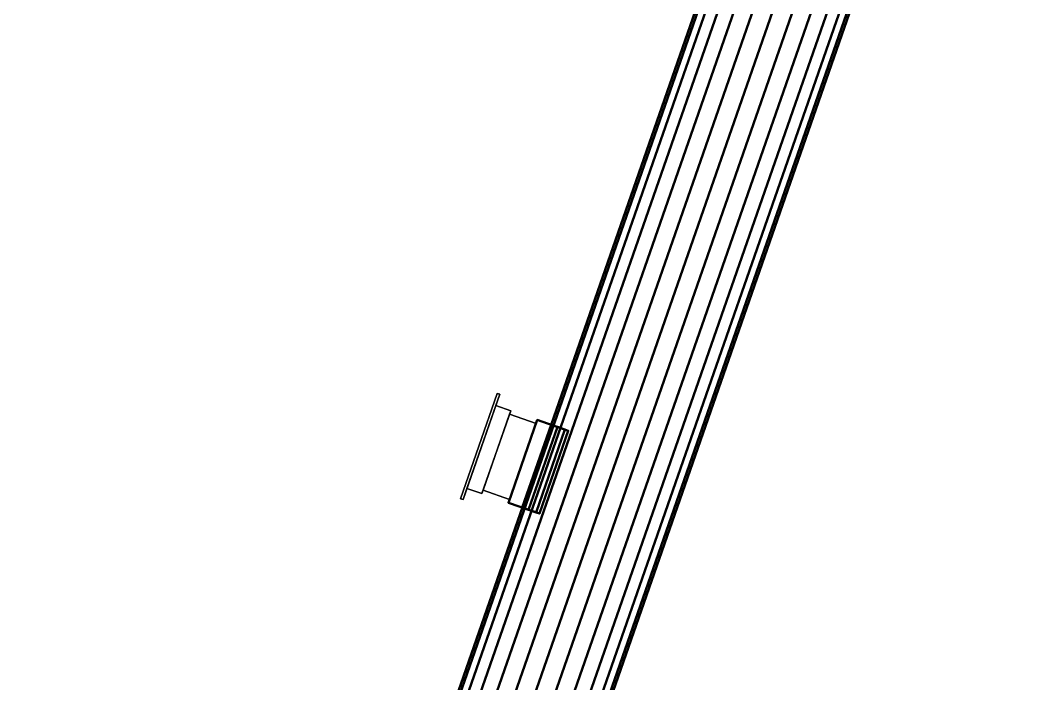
# Model space of a CAD drawing. Header units: inches. Extents: x -1654 to 1344, y -1538 to 36.
# Drawn here: x -867.6 to -797.9, y -1232.8 to -1187.5 of the extents above; entities that cross this region are included whole.
import ezdxf

# ---------------------------------------------------------------- set-up
doc = ezdxf.new("R2010")
doc.units = ezdxf.units.IN
doc.header["$MEASUREMENT"] = 0
doc.linetypes.add('Center', pattern=[1.25, 0.25, -0.1875, 0.625, -0.1875])
for name, color, linetype, lineweight in [('M-HVAC-CDFF', 3, 'Continuous', 30), ('M-HVAC-CDFF-SA', 3, 'Continuous', 30), ('M-HVAC-DUCT', 1, 'Center', 30), ('M-HVAC-DUCT-SA', 1, 'Continuous', 50)]:
    doc.layers.add(name, color=color, linetype=linetype, lineweight=lineweight)

# ---------------------------------------------------------------- blocks, each defined once
blk = doc.blocks.new('Supply Diffuser - Sidewall - 6 x 6-914081-_3D_')
at = {"layer": 'M-HVAC-CDFF'}
mesh = blk.add_polyface(dxfattribs=at)
corners = [(-2.75, 3, 2.75), (2.75, 3, 2.75), (2.75, 3, -2.75), (-2.75, 3, -2.75)]
mesh.append_faces([[corners[k] for k in face] for face in [(1, 2, 3, 0)]])
mesh = blk.add_polyface(dxfattribs=at)
corners = [(-2.75, 3, 2.75), (-2.75, 3, -2.75), (-2.75, 1.078125, -2.75), (-2.75, 1.078125, 2.75)]
mesh.append_faces([[corners[k] for k in face] for face in [(2, 3, 0, 1)]])
mesh = blk.add_polyface(dxfattribs=at)
corners = [(-2.75, 3, -2.75), (2.75, 3, -2.75), (2.75, 1.078125, -2.75), (-2.75, 1.078125, -2.75)]
mesh.append_faces([[corners[k] for k in face] for face in [(1, 2, 3, 0)]])
mesh = blk.add_polyface(dxfattribs=at)
corners = [(2.75, 3, 2.75), (-2.75, 3, 2.75), (-2.75, 1.078125, 2.75), (2.75, 1.078125, 2.75)]
mesh.append_faces([[corners[k] for k in face] for face in [(1, 2, 3, 0)]])
mesh = blk.add_polyface(dxfattribs=at)
corners = [(2.75, 3, -2.75), (2.75, 3, 2.75), (2.75, 1.078125, 2.75), (2.75, 1.078125, -2.75)]
mesh.append_faces([[corners[k] for k in face] for face in [(2, 3, 0, 1)]])
mesh = blk.add_polyface(dxfattribs=at)
corners = [(-3, 1.078125, 3), (3, 1.078125, 3), (3, 1.078125, -3), (-3, 1.078125, -3), (-2.75, 1.078125, 2.75), (-2.75, 1.078125, -2.75), (2.75, 1.078125, -2.75), (2.75, 1.078125, 2.75)]
mesh.append_faces([[corners[k] for k in face] for face in [(3, 5, 6, 2), (2, 6, 7, 1)]], dxfattribs={"vtx0": -1, "vtx2": -1})
mesh.append_faces([[corners[k] for k in face] for face in [(4, 5, 3, 0), (7, 4, 0, 1)]], dxfattribs={"vtx1": -1, "vtx3": -1})
mesh = blk.add_polyface(dxfattribs=at)
corners = [(-3, 1.078125, 3), (-3, 1.078125, -3), (-3, 0, -3), (-3, 0, 3)]
mesh.append_faces([[corners[k] for k in face] for face in [(2, 3, 0, 1)]])
mesh = blk.add_polyface(dxfattribs=at)
corners = [(-3, 1.078125, -3), (3, 1.078125, -3), (3, 0, -3), (-3, 0, -3)]
mesh.append_faces([[corners[k] for k in face] for face in [(2, 3, 0, 1)]])
mesh = blk.add_polyface(dxfattribs=at)
corners = [(3, 1.078125, 3), (-3, 1.078125, 3), (-3, 0, 3), (3, 0, 3)]
mesh.append_faces([[corners[k] for k in face] for face in [(2, 3, 0, 1)]])
mesh = blk.add_polyface(dxfattribs=at)
corners = [(3, 1.078125, -3), (3, 1.078125, 3), (3, 0, 3), (3, 0, -3)]
mesh.append_faces([[corners[k] for k in face] for face in [(2, 3, 0, 1)]])
mesh = blk.add_polyface(dxfattribs=at)
corners = [(3.8125, 0, 3.8125), (3.8125, 0, -3.8125), (-3.8125, 0, -3.8125), (-3.8125, 0, 3.8125), (-3, 0, 3), (-3, 0, -3), (3, 0, -3), (3, 0, 3)]
mesh.append_faces([[corners[k] for k in face] for face in [(3, 4, 5, 2), (2, 5, 6, 1)]], dxfattribs={"vtx0": -1, "vtx2": -1})
mesh.append_faces([[corners[k] for k in face] for face in [(7, 4, 3, 0), (6, 7, 0, 1)]], dxfattribs={"vtx1": -1, "vtx3": -1})
mesh = blk.add_polyface(dxfattribs=at)
corners = [(-3.8125, -0.1875, 3.8125), (3.8125, -0.1875, 3.8125), (3.8125, 0, 3.8125), (-3.8125, 0, 3.8125)]
mesh.append_faces([[corners[k] for k in face] for face in [(0, 1, 2, 3)]])
mesh = blk.add_polyface(dxfattribs=at)
corners = [(-3.8125, -0.1875, -3.8125), (-3.8125, -0.1875, 3.8125), (-3.8125, 0, 3.8125), (-3.8125, 0, -3.8125)]
mesh.append_faces([[corners[k] for k in face] for face in [(0, 1, 2, 3)]])
mesh = blk.add_polyface(dxfattribs=at)
corners = [(3.8125, -0.1875, -3.8125), (-3.8125, -0.1875, -3.8125), (-3.8125, 0, -3.8125), (3.8125, 0, -3.8125)]
mesh.append_faces([[corners[k] for k in face] for face in [(0, 1, 2, 3)]])
mesh = blk.add_polyface(dxfattribs=at)
corners = [(3.8125, -0.1875, 3.8125), (-3.8125, -0.1875, 3.8125), (-3.8125, -0.1875, -3.8125), (3.8125, -0.1875, -3.8125)]
mesh.append_faces([[corners[k] for k in face] for face in [(2, 3, 0, 1)]])
mesh = blk.add_polyface(dxfattribs=at)
corners = [(3.8125, -0.1875, 3.8125), (3.8125, -0.1875, -3.8125), (3.8125, 0, -3.8125), (3.8125, 0, 3.8125)]
mesh.append_faces([[corners[k] for k in face] for face in [(0, 1, 2, 3)]])
blk = doc.blocks.new('Rectangular Takeoff - Standard-943115-_3D_')
at = {"layer": 'M-HVAC-DUCT', "color": 8, "linetype": 'Continuous', "lineweight": 50}
mesh = blk.add_polyface(dxfattribs=at)
corners = [(-1.24, -3, 3), (-1.24, 3, 3), (-1.24, 3, -3), (-1.24, -3, -3)]
mesh.append_faces([[corners[k] for k in face] for face in [(2, 3, 0, 1)]], dxfattribs={"color": 8})
mesh = blk.add_polyface(dxfattribs=at)
corners = [(-1.24, 3, -3), (1, 3, -3), (1, -3, -3), (-1.24, -3, -3)]
mesh.append_faces([[corners[k] for k in face] for face in [(3, 0, 1, 2)]], dxfattribs={"color": 8})
mesh = blk.add_polyface(dxfattribs=at)
corners = [(-1.24, 3, 3), (1, 3, 3), (1, 3, -3), (-1.24, 3, -3)]
mesh.append_faces([[corners[k] for k in face] for face in [(2, 3, 0, 1)]], dxfattribs={"color": 8})
mesh = blk.add_polyface(dxfattribs=at)
corners = [(1, -3, 3), (1, 3, 3), (-1.24, 3, 3), (-1.24, -3, 3)]
mesh.append_faces([[corners[k] for k in face] for face in [(1, 2, 3, 0)]], dxfattribs={"color": 8})
mesh = blk.add_polyface(dxfattribs=at)
corners = [(1, -3, 3), (1, -3, -3), (1, 3, -3), (1, 3, 3)]
mesh.append_faces([[corners[k] for k in face] for face in [(3, 0, 1, 2)]], dxfattribs={"color": 8})
mesh = blk.add_polyface(dxfattribs=at)
corners = [(-1.24, -3, -3), (1, -3, -3), (1, -3, 3), (-1.24, -3, 3)]
mesh.append_faces([[corners[k] for k in face] for face in [(3, 0, 1, 2)]], dxfattribs={"color": 8})

msp = doc.modelspace()

# ---------------------------------------------------------------- linework, layer by layer
at = {"layer": 'M-HVAC-DUCT', "color": 5}
msp.add_line((-802.591, -1147.997, 1332), (-862.847, -1320.934, 1332), dxfattribs=at)
msp.add_line((-802.591, -1147.997, 1332), (-862.847, -1320.934, 1332), dxfattribs=at)

# ---------------------------------------------------------------- block references
at = {"layer": 'M-HVAC-CDFF-SA', "rotation": 250.7901312840829}
msp.add_blockref('Supply Diffuser - Sidewall - 6 x 6-914081-_3D_', (-836.041, -1216.644, 1332), dxfattribs=at)
at = {"layer": 'M-HVAC-DUCT-SA', "color": 8, "extrusion": (0, 0, -1), "rotation": 19.20986871591731}
msp.add_blockref('Rectangular Takeoff - Standard-943115-_3D_', (832.263, -1217.96, -1332), dxfattribs=at)

# ---------------------------------------------------------------- meshes
at = {"layer": 'M-HVAC-DUCT-SA', "color": 8}
mesh = msp.add_polyface(dxfattribs=at)
corners = [(-802.591, -1147.997, 1337), (-803.813, -1147.571, 1336.83), (-804.952, -1147.174, 1336.33), (-805.93, -1146.833, 1335.536), (-806.68, -1146.572, 1334.5), (-807.152, -1146.408, 1333.294), (-807.313, -1146.352, 1332), (-867.569, -1319.289, 1332), (-867.408, -1319.345, 1333.294), (-866.936, -1319.509, 1334.5), (-866.186, -1319.77, 1335.536), (-865.208, -1320.111, 1336.33), (-864.069, -1320.508, 1336.83), (-862.847, -1320.934, 1337)]
mesh.append_faces([[corners[k] for k in face] for face in [(8, 9, 4, 5), (3, 4, 9, 10), (11, 12, 1, 2), (2, 3, 10, 11)]], dxfattribs={"vtx1": -1, "vtx3": -1, "color": 8})
mesh.append_faces([[corners[k] for k in face] for face in [(6, 7, 8, 5)]], dxfattribs={"vtx2": -1, "color": 8})
mesh.append_faces([[corners[k] for k in face] for face in [(12, 13, 0, 1)]], dxfattribs={"vtx3": -1, "color": 8})
mesh = msp.add_polyface(dxfattribs=at)
corners = [(-807.313, -1146.352, 1332), (-807.152, -1146.408, 1330.706), (-806.68, -1146.572, 1329.5), (-805.93, -1146.833, 1328.464), (-804.952, -1147.174, 1327.67), (-803.813, -1147.571, 1327.17), (-802.591, -1147.997, 1327), (-862.847, -1320.934, 1327), (-864.069, -1320.508, 1327.17), (-865.208, -1320.111, 1327.67), (-866.186, -1319.77, 1328.464), (-866.936, -1319.509, 1329.5), (-867.408, -1319.345, 1330.706), (-867.569, -1319.289, 1332)]
mesh.append_faces([[corners[k] for k in face] for face in [(7, 8, 5, 6)]], dxfattribs={"vtx1": -1, "color": 8})
mesh.append_faces([[corners[k] for k in face] for face in [(8, 9, 4, 5), (3, 4, 9, 10), (11, 12, 1, 2), (2, 3, 10, 11)]], dxfattribs={"vtx1": -1, "vtx3": -1, "color": 8})
mesh.append_faces([[corners[k] for k in face] for face in [(12, 13, 0, 1)]], dxfattribs={"vtx3": -1, "color": 8})
mesh = msp.add_polyface(dxfattribs=at)
corners = [(-797.869, -1149.642, 1332), (-798.03, -1149.586, 1333.294), (-798.502, -1149.421, 1334.5), (-799.252, -1149.16, 1335.536), (-800.23, -1148.819, 1336.33), (-801.369, -1148.422, 1336.83), (-802.591, -1147.997, 1337), (-862.847, -1320.934, 1337), (-861.625, -1321.359, 1336.83), (-860.487, -1321.756, 1336.33), (-859.509, -1322.097, 1335.536), (-858.758, -1322.358, 1334.5), (-858.287, -1322.523, 1333.294), (-858.126, -1322.579, 1332)]
mesh.append_faces([[corners[k] for k in face] for face in [(7, 8, 5, 6)]], dxfattribs={"vtx1": -1, "color": 8})
mesh.append_faces([[corners[k] for k in face] for face in [(8, 9, 4, 5), (3, 4, 9, 10), (11, 12, 1, 2), (2, 3, 10, 11)]], dxfattribs={"vtx1": -1, "vtx3": -1, "color": 8})
mesh.append_faces([[corners[k] for k in face] for face in [(12, 13, 0, 1)]], dxfattribs={"vtx3": -1, "color": 8})
mesh = msp.add_polyface(dxfattribs=at)
corners = [(-802.591, -1147.997, 1327), (-801.369, -1148.422, 1327.17), (-800.23, -1148.819, 1327.67), (-799.252, -1149.16, 1328.464), (-798.502, -1149.421, 1329.5), (-798.03, -1149.586, 1330.706), (-797.869, -1149.642, 1332), (-858.126, -1322.579, 1332), (-858.287, -1322.523, 1330.706), (-858.758, -1322.358, 1329.5), (-859.509, -1322.097, 1328.464), (-860.487, -1321.756, 1327.67), (-861.625, -1321.359, 1327.17), (-862.847, -1320.934, 1327)]
mesh.append_faces([[corners[k] for k in face] for face in [(7, 8, 5, 6)]], dxfattribs={"vtx1": -1, "color": 8})
mesh.append_faces([[corners[k] for k in face] for face in [(8, 9, 4, 5), (3, 4, 9, 10), (11, 12, 1, 2), (2, 3, 10, 11)]], dxfattribs={"vtx1": -1, "vtx3": -1, "color": 8})
mesh.append_faces([[corners[k] for k in face] for face in [(12, 13, 0, 1)]], dxfattribs={"vtx3": -1, "color": 8})
mesh = msp.add_polyface(dxfattribs=at)
corners = [(-831.276, -1215.127, 1332), (-833.25, -1220.793, 1332), (-833.142, -1220.831, 1333.064), (-832.822, -1220.942, 1334.08), (-832.306, -1221.122, 1335), (-830.332, -1215.456, 1335), (-830.848, -1215.277, 1334.08), (-831.168, -1215.165, 1333.064)]
mesh.append_faces([[corners[k] for k in face] for face in [(6, 7, 2, 3)]], dxfattribs={"vtx1": -1, "vtx3": -1, "color": 8})
mesh.append_faces([[corners[k] for k in face] for face in [(0, 1, 2, 7)]], dxfattribs={"vtx2": -1, "color": 8})
mesh.append_faces([[corners[k] for k in face] for face in [(3, 4, 5, 6)]], dxfattribs={"vtx3": -1, "color": 8})
mesh = msp.add_polyface(dxfattribs=at)
corners = [(-833.25, -1220.793, 1332), (-831.276, -1215.127, 1332), (-831.168, -1215.165, 1330.936), (-830.848, -1215.277, 1329.92), (-830.332, -1215.456, 1329), (-832.306, -1221.122, 1329), (-832.822, -1220.942, 1329.92), (-833.142, -1220.831, 1330.936)]
mesh.append_faces([[corners[k] for k in face] for face in [(5, 6, 3, 4)]], dxfattribs={"vtx1": -1, "color": 8})
mesh.append_faces([[corners[k] for k in face] for face in [(2, 3, 6, 7)]], dxfattribs={"vtx1": -1, "vtx3": -1, "color": 8})
mesh.append_faces([[corners[k] for k in face] for face in [(7, 0, 1, 2)]], dxfattribs={"vtx3": -1, "color": 8})
mesh = msp.add_polyface(dxfattribs=at)
corners = [(-832.079, -1221.201, 1335), (-830.105, -1215.535, 1335), (-830.332, -1215.456, 1335), (-832.306, -1221.122, 1335)]
mesh.append_faces([[corners[k] for k in face] for face in [(0, 1, 2, 3)]], dxfattribs={"color": 8})
mesh = msp.add_polyface(dxfattribs=at)
corners = [(-830.105, -1215.535, 1329), (-832.079, -1221.201, 1329), (-832.306, -1221.122, 1329), (-830.332, -1215.456, 1329)]
mesh.append_faces([[corners[k] for k in face] for face in [(0, 1, 2, 3)]], dxfattribs={"color": 8})
mesh = msp.add_polyface(dxfattribs=at)
corners = [(-832.079, -1221.201, 1329), (-830.105, -1215.535, 1329), (-830.105, -1215.535, 1335), (-832.079, -1221.201, 1335)]
mesh.append_faces([[corners[k] for k in face] for face in [(2, 3, 0, 1)]], dxfattribs={"color": 8})
mesh = msp.add_polyface(dxfattribs=at)
corners = [(-830.105, -1215.535, 1335), (-830.105, -1215.535, 1329), (-830.332, -1215.456, 1329), (-830.848, -1215.277, 1329.92), (-831.168, -1215.165, 1330.936), (-831.276, -1215.127, 1332), (-831.168, -1215.165, 1333.064), (-830.848, -1215.277, 1334.08), (-830.332, -1215.456, 1335)]
mesh.append_faces([[corners[k] for k in face] for face in [(4, 5, 1)]], dxfattribs={"vtx1": -1, "vtx2": -1, "color": 8})
mesh.append_faces([[corners[k] for k in face] for face in [(0, 1, 5, 6)]], dxfattribs={"vtx1": -1, "vtx3": -1, "color": 8})
mesh.append_faces([[corners[k] for k in face] for face in [(7, 8, 0, 6)]], dxfattribs={"vtx2": -1, "color": 8})
mesh.append_faces([[corners[k] for k in face] for face in [(1, 2, 3, 4)]], dxfattribs={"vtx3": -1, "color": 8})
mesh = msp.add_polyface(dxfattribs=at)
corners = [(-832.079, -1221.201, 1329), (-832.079, -1221.201, 1335), (-832.306, -1221.122, 1335), (-832.822, -1220.942, 1334.08), (-833.142, -1220.831, 1333.064), (-833.25, -1220.793, 1332), (-833.142, -1220.831, 1330.936), (-832.822, -1220.942, 1329.92), (-832.306, -1221.122, 1329)]
mesh.append_faces([[corners[k] for k in face] for face in [(4, 5, 1)]], dxfattribs={"vtx1": -1, "vtx2": -1, "color": 8})
mesh.append_faces([[corners[k] for k in face] for face in [(0, 1, 5, 6)]], dxfattribs={"vtx1": -1, "vtx3": -1, "color": 8})
mesh.append_faces([[corners[k] for k in face] for face in [(7, 8, 0, 6)]], dxfattribs={"vtx2": -1, "color": 8})
mesh.append_faces([[corners[k] for k in face] for face in [(1, 2, 3, 4)]], dxfattribs={"vtx3": -1, "color": 8})

doc.saveas('drawing.dxf')
